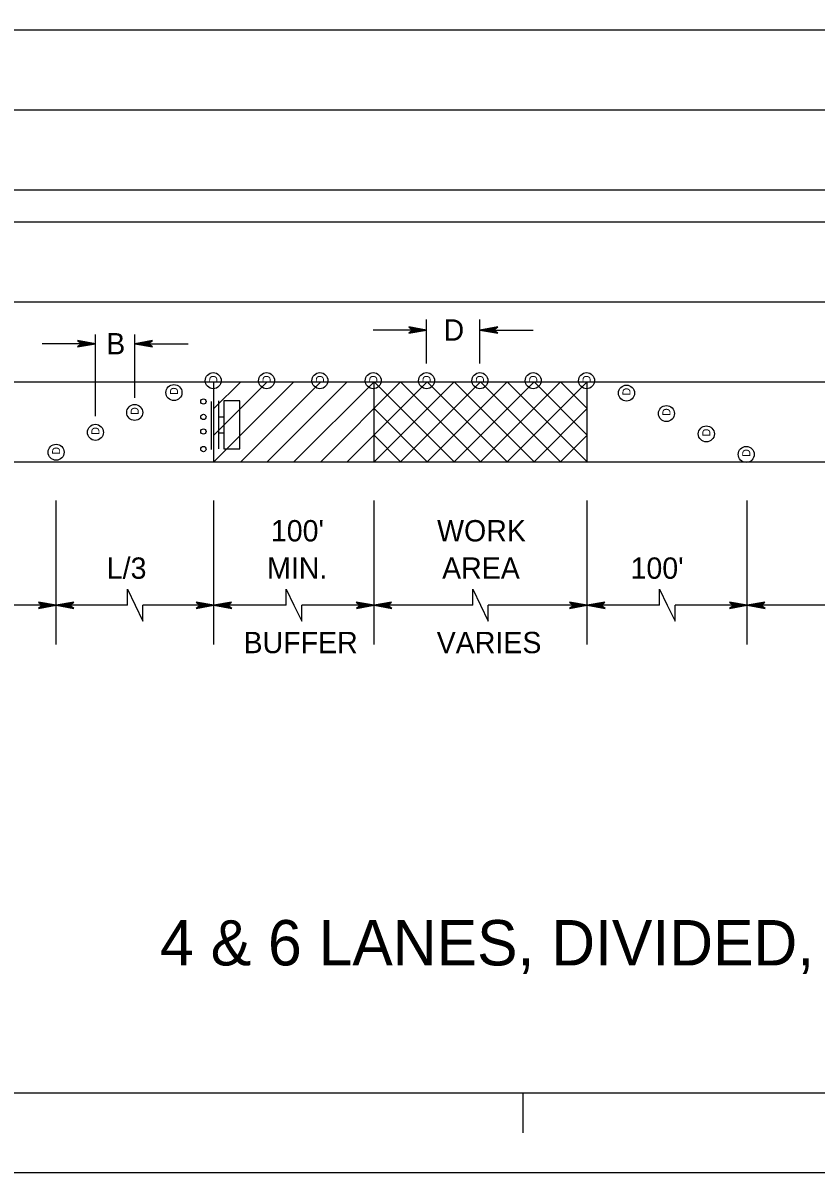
# Model space of a CAD drawing. Extents: x 499945 to 500993, y 499985 to 500645.
# Drawn here: x 500401.3 to 500549.9, y 499985 to 500200.5 of the extents above; entities that cross this region are included whole.
import ezdxf

# ---------------------------------------------------------------- set-up
doc = ezdxf.new("R2010")
doc.units = 0
for name, color, linetype in [('1', 7, 'Continuous'), ('24', 7, 'Continuous'), ('41', 7, 'Continuous'), ('5', 7, 'Continuous'), ('56', 7, 'Continuous'), ('60', 7, 'Continuous')]:
    doc.layers.add(name, color=color, linetype=linetype)

msp = doc.modelspace()

# ---------------------------------------------------------------- linework, layer by layer
at = {"layer": '1'}
for p, q in [((500102, 500199.19), (500706.99, 500199.19)), ((500102, 500184.2), (500706.99, 500184.2)), ((500102, 500169.21), (500706.99, 500169.21)), ((500102, 500163.22), (500706.99, 500163.22)), ((500102, 500148.23), (500706.99, 500148.23)), ((500476.9, 500136.67), (500476.9, 500144.94)), ((500486.89, 500136.67), (500486.89, 500144.94)), ((500414.85, 500126.83), (500414.85, 500142.07)), ((500422.21, 500130.25), (500422.21, 500142.07)), ((500476.9, 500142.94), (500466.91, 500142.94)), ((500486.89, 500142.94), (500496.89, 500142.94)), ((500414.85, 500140.38), (500404.86, 500140.38)), ((500422.21, 500140.38), (500432.2, 500140.38)), ((500102, 500133.24), (500706.99, 500133.24)), ((500437.07, 500118.25), (500437.07, 500133.24)), ((500437.07, 500118.25), (500452.06, 500133.24)), ((500437.07, 500123.25), (500447.06, 500133.24)), ((500437.07, 500128.24), (500442.07, 500133.24)), ((500442.07, 500118.25), (500457.06, 500133.24)), ((500447.06, 500118.25), (500462.05, 500133.24)), ((500452.06, 500118.25), (500467.05, 500133.24)), ((500457.06, 500118.25), (500472.04, 500133.24)), ((500462.05, 500118.25), (500477.04, 500133.24)), ((500467.05, 500118.25), (500467.05, 500133.24)), ((500467.05, 500118.25), (500482.04, 500133.24)), ((500482.04, 500118.25), (500467.05, 500133.24)), ((500472.04, 500118.25), (500487.03, 500133.24)), ((500487.03, 500118.25), (500472.04, 500133.24)), ((500477.04, 500118.25), (500492.03, 500133.24)), ((500492.03, 500118.25), (500477.04, 500133.24)), ((500482.04, 500118.25), (500497.03, 500133.24)), ((500497.03, 500118.25), (500482.04, 500133.24)), ((500487.03, 500118.25), (500502.02, 500133.24)), ((500502.02, 500118.25), (500487.03, 500133.24)), ((500492.03, 500118.25), (500507.02, 500133.24)), ((500507.02, 500118.25), (500492.03, 500133.24)), ((500507.02, 500123.25), (500497.03, 500133.24)), ((500507.02, 500128.24), (500502.02, 500133.24)), ((500507.02, 500118.25), (500507.02, 500133.24)), ((500436.54, 500129.55), (500436.54, 500120.56)), ((500437.94, 500129.66), (500437.94, 500120.67)), ((500477.04, 500118.25), (500467.05, 500128.24)), ((500497.03, 500118.25), (500507.02, 500128.24)), ((500437.94, 500126.66), (500438.94, 500126.66)), ((500437.94, 500123.66), (500438.94, 500123.66)), ((500472.04, 500118.25), (500467.05, 500123.25)), ((500502.02, 500118.25), (500507.02, 500123.25)), ((500102, 500118.25), (500706.99, 500118.25)), ((500407.49, 500084.02), (500407.49, 500110.99)), ((500437.07, 500084.02), (500437.07, 500110.99)), ((500467.05, 500084.02), (500467.05, 500110.99)), ((500507.02, 500084.02), (500507.02, 500110.99)), ((500537, 500084.02), (500537, 500110.99)), ((500420.84, 500091.36), (500420.84, 500094.36)), ((500420.84, 500094.36), (500422.28, 500091.36)), ((500450.62, 500091.36), (500450.62, 500094.36)), ((500450.62, 500094.36), (500452.06, 500091.36)), ((500485.59, 500091.36), (500485.59, 500094.36)), ((500485.59, 500094.36), (500487.03, 500091.36)), ((500520.57, 500091.36), (500520.57, 500094.36)), ((500520.57, 500094.36), (500522.01, 500091.36)), ((500407.49, 500091.36), (500378.96, 500091.36)), ((500420.84, 500091.36), (500407.49, 500091.36)), ((500422.28, 500091.36), (500423.72, 500088.36)), ((500437.07, 500091.36), (500423.72, 500091.36)), ((500423.72, 500088.36), (500423.72, 500091.36)), ((500450.62, 500091.36), (500437.07, 500091.36)), ((500452.06, 500091.36), (500453.5, 500088.36)), ((500467.05, 500091.36), (500453.5, 500091.36)), ((500453.5, 500088.36), (500453.5, 500091.36)), ((500485.59, 500091.36), (500467.05, 500091.36)), ((500487.03, 500091.36), (500488.47, 500088.36)), ((500507.02, 500091.36), (500488.47, 500091.36)), ((500488.47, 500088.36), (500488.47, 500091.36)), ((500520.57, 500091.36), (500507.02, 500091.36)), ((500522.01, 500091.36), (500523.45, 500088.36)), ((500537, 500091.36), (500523.45, 500091.36)), ((500523.45, 500088.36), (500523.45, 500091.36)), ((500558.04, 500091.36), (500537, 500091.36)), ((500000, 500000), (500990, 500000)), ((500495, 499992.5), (500495, 500000)), ((500993, 499985), (499944.83, 499985))]:
    msp.add_line(p, q, dxfattribs=at)
at = {"layer": '24'}
for points in [[(500476.9, 500142.94), (500473.55, 500143.53), (500474.35, 500142.94), (500473.57, 500142.36), (500476.9, 500142.94), (500476.68, 500142.93), (500473.64, 500143.49), (500474.41, 500142.93), (500473.7, 500142.4), (500476.56, 500142.92), (500476.45, 500142.94), (500473.85, 500143.4), (500474.43, 500142.93), (500473.83, 500142.48), (500476.39, 500142.94), (500476.28, 500142.92), (500474.01, 500143.33), (500474.45, 500142.94), (500474, 500142.53), (500475.96, 500142.92), (500475.77, 500142.92), (500474.18, 500143.25), (500474.49, 500142.95), (500474.16, 500142.62), (500475.74, 500142.94), (500475.56, 500142.95), (500474.36, 500143.15), (500474.59, 500142.92), (500474.34, 500142.69), (500475.39, 500142.94), (500475.23, 500142.96), (500474.51, 500143.09), (500474.62, 500142.93), (500474.43, 500142.75), (500475.14, 500142.94), (500474.67, 500143.05), (500474.74, 500142.92), (500474.53, 500142.79), (500475.02, 500142.92), (500474.71, 500143), (500474.84, 500142.9), (500474.69, 500142.84), (500474.84, 500142.93), (500474.76, 500142.95)], [(500486.89, 500142.94), (500490.24, 500142.35), (500489.44, 500142.94), (500490.23, 500143.52), (500486.89, 500142.94), (500487.11, 500142.94), (500490.15, 500142.39), (500489.38, 500142.95), (500490.09, 500143.48), (500487.23, 500142.96), (500487.35, 500142.94), (500489.95, 500142.48), (500489.36, 500142.95), (500489.96, 500143.4), (500487.4, 500142.94), (500487.51, 500142.96), (500489.78, 500142.55), (500489.34, 500142.94), (500489.79, 500143.35), (500487.83, 500142.96), (500488.02, 500142.96), (500489.61, 500142.63), (500489.3, 500142.93), (500489.64, 500143.26), (500488.06, 500142.94), (500488.23, 500142.93), (500489.43, 500142.72), (500489.2, 500142.96), (500489.45, 500143.19), (500488.4, 500142.94), (500488.57, 500142.92), (500489.29, 500142.78), (500489.17, 500142.95), (500489.36, 500143.12), (500488.65, 500142.94), (500489.12, 500142.83), (500489.06, 500142.96), (500489.26, 500143.08), (500488.77, 500142.96), (500489.08, 500142.88), (500488.95, 500142.98), (500489.1, 500143.04), (500488.95, 500142.95), (500489.03, 500142.93)], [(500414.85, 500140.38), (500411.5, 500140.97), (500412.3, 500140.38), (500411.52, 500139.79), (500414.85, 500140.38), (500414.63, 500140.37), (500411.6, 500140.92), (500412.36, 500140.37), (500411.65, 500139.84), (500414.51, 500140.36), (500414.4, 500140.38), (500411.8, 500140.84), (500412.38, 500140.37), (500411.78, 500139.91), (500414.35, 500140.38), (500414.23, 500140.36), (500411.96, 500140.77), (500412.41, 500140.38), (500411.95, 500139.97), (500413.91, 500140.36), (500413.72, 500140.36), (500412.13, 500140.69), (500412.44, 500140.39), (500412.11, 500140.05), (500413.69, 500140.38), (500413.51, 500140.39), (500412.31, 500140.59), (500412.54, 500140.36), (500412.29, 500140.13), (500413.35, 500140.38), (500413.18, 500140.39), (500412.46, 500140.53), (500412.58, 500140.37), (500412.38, 500140.19), (500413.09, 500140.38), (500412.62, 500140.49), (500412.69, 500140.36), (500412.48, 500140.23), (500412.97, 500140.36), (500412.66, 500140.44), (500412.79, 500140.34), (500412.65, 500140.27), (500412.79, 500140.37), (500412.72, 500140.39)], [(500422.21, 500140.38), (500425.56, 500139.78), (500424.76, 500140.38), (500425.54, 500140.96), (500422.21, 500140.38), (500422.43, 500140.38), (500425.47, 500139.83), (500424.7, 500140.38), (500425.41, 500140.91), (500422.55, 500140.39), (500422.66, 500140.38), (500425.26, 500139.91), (500424.68, 500140.38), (500425.28, 500140.84), (500422.72, 500140.38), (500422.83, 500140.39), (500425.1, 500139.98), (500424.66, 500140.38), (500425.11, 500140.78), (500423.15, 500140.39), (500423.34, 500140.39), (500424.93, 500140.07), (500424.62, 500140.37), (500424.95, 500140.7), (500423.37, 500140.38), (500423.55, 500140.37), (500424.75, 500140.16), (500424.52, 500140.39), (500424.77, 500140.62), (500423.72, 500140.38), (500423.89, 500140.36), (500424.6, 500140.22), (500424.49, 500140.38), (500424.68, 500140.56), (500423.97, 500140.38), (500424.44, 500140.26), (500424.37, 500140.39), (500424.58, 500140.52), (500424.09, 500140.39), (500424.4, 500140.32), (500424.27, 500140.42), (500424.42, 500140.48), (500424.27, 500140.38), (500424.35, 500140.37)], [(500407.49, 500091.36), (500404.17, 500091.95), (500404.96, 500091.36), (500404.18, 500090.78), (500407.49, 500091.36), (500407.27, 500091.35), (500404.26, 500091.9), (500405.02, 500091.35), (500404.32, 500090.83), (500407.15, 500091.34), (500407.04, 500091.36), (500404.46, 500091.82), (500405.04, 500091.35), (500404.45, 500090.9), (500406.99, 500091.36), (500406.88, 500091.34), (500404.63, 500091.75), (500405.06, 500091.36), (500404.62, 500090.96), (500406.56, 500091.34), (500406.37, 500091.34), (500404.79, 500091.67), (500405.1, 500091.37), (500404.77, 500091.04), (500406.34, 500091.36), (500406.16, 500091.37), (500404.97, 500091.57), (500405.2, 500091.34), (500404.95, 500091.12), (500406, 500091.36), (500405.83, 500091.38), (500405.12, 500091.51), (500405.23, 500091.35), (500405.04, 500091.18), (500405.74, 500091.36), (500405.28, 500091.47), (500405.35, 500091.34), (500405.14, 500091.22), (500405.63, 500091.34), (500405.32, 500091.42), (500405.45, 500091.32), (500405.3, 500091.26), (500405.45, 500091.35), (500405.37, 500091.37)], [(500407.49, 500091.36), (500410.82, 500090.77), (500410.02, 500091.36), (500410.8, 500091.94), (500407.49, 500091.36), (500407.71, 500091.37), (500410.72, 500090.82), (500409.96, 500091.37), (500410.66, 500091.89), (500407.83, 500091.38), (500407.94, 500091.36), (500410.52, 500090.9), (500409.94, 500091.37), (500410.54, 500091.82), (500407.99, 500091.36), (500408.1, 500091.38), (500410.36, 500090.97), (500409.92, 500091.36), (500410.37, 500091.77), (500408.42, 500091.38), (500408.61, 500091.38), (500410.19, 500091.05), (500409.88, 500091.35), (500410.21, 500091.68), (500408.65, 500091.36), (500408.82, 500091.35), (500410.01, 500091.15), (500409.78, 500091.38), (500410.03, 500091.61), (500408.99, 500091.36), (500409.15, 500091.34), (500409.87, 500091.21), (500409.75, 500091.37), (500409.94, 500091.55), (500409.24, 500091.36), (500409.7, 500091.25), (500409.64, 500091.38), (500409.84, 500091.5), (500409.36, 500091.38), (500409.66, 500091.3), (500409.53, 500091.4), (500409.68, 500091.46), (500409.53, 500091.37), (500409.61, 500091.35)], [(500437.07, 500091.36), (500433.75, 500091.95), (500434.54, 500091.36), (500433.76, 500090.78), (500437.07, 500091.36), (500436.85, 500091.35), (500433.84, 500091.9), (500434.6, 500091.35), (500433.9, 500090.83), (500436.73, 500091.34), (500436.62, 500091.36), (500434.04, 500091.82), (500434.62, 500091.35), (500434.03, 500090.9), (500436.57, 500091.36), (500436.46, 500091.34), (500434.21, 500091.75), (500434.64, 500091.36), (500434.2, 500090.96), (500436.14, 500091.34), (500435.95, 500091.34), (500434.37, 500091.67), (500434.68, 500091.37), (500434.35, 500091.04), (500435.92, 500091.36), (500435.74, 500091.37), (500434.55, 500091.57), (500434.78, 500091.34), (500434.53, 500091.12), (500435.58, 500091.36), (500435.41, 500091.38), (500434.7, 500091.51), (500434.81, 500091.35), (500434.62, 500091.18), (500435.32, 500091.36), (500434.86, 500091.47), (500434.92, 500091.34), (500434.72, 500091.22), (500435.21, 500091.34), (500434.9, 500091.42), (500435.03, 500091.32), (500434.88, 500091.26), (500435.03, 500091.35), (500434.95, 500091.37)], [(500437.07, 500091.36), (500440.4, 500090.77), (500439.6, 500091.36), (500440.38, 500091.94), (500437.07, 500091.36), (500437.29, 500091.37), (500440.3, 500090.82), (500439.54, 500091.37), (500440.24, 500091.89), (500437.41, 500091.38), (500437.52, 500091.36), (500440.1, 500090.9), (500439.52, 500091.37), (500440.12, 500091.82), (500437.57, 500091.36), (500437.68, 500091.38), (500439.94, 500090.97), (500439.5, 500091.36), (500439.95, 500091.77), (500438, 500091.38), (500438.19, 500091.38), (500439.77, 500091.05), (500439.46, 500091.35), (500439.79, 500091.68), (500438.22, 500091.36), (500438.4, 500091.35), (500439.59, 500091.15), (500439.36, 500091.38), (500439.61, 500091.61), (500438.57, 500091.36), (500438.73, 500091.34), (500439.45, 500091.21), (500439.33, 500091.37), (500439.52, 500091.55), (500438.82, 500091.36), (500439.28, 500091.25), (500439.22, 500091.38), (500439.42, 500091.5), (500438.94, 500091.38), (500439.24, 500091.3), (500439.11, 500091.4), (500439.26, 500091.46), (500439.11, 500091.37), (500439.19, 500091.35)], [(500467.05, 500091.36), (500463.72, 500091.95), (500464.52, 500091.36), (500463.74, 500090.78), (500467.05, 500091.36), (500466.83, 500091.35), (500463.82, 500091.9), (500464.58, 500091.35), (500463.88, 500090.83), (500466.71, 500091.34), (500466.6, 500091.36), (500464.02, 500091.82), (500464.6, 500091.35), (500464, 500090.9), (500466.55, 500091.36), (500466.44, 500091.34), (500464.18, 500091.75), (500464.62, 500091.36), (500464.17, 500090.96), (500466.12, 500091.34), (500465.93, 500091.34), (500464.35, 500091.67), (500464.66, 500091.37), (500464.33, 500091.04), (500465.9, 500091.36), (500465.72, 500091.37), (500464.53, 500091.57), (500464.76, 500091.34), (500464.51, 500091.12), (500465.55, 500091.36), (500465.39, 500091.38), (500464.67, 500091.51), (500464.79, 500091.35), (500464.6, 500091.18), (500465.3, 500091.36), (500464.84, 500091.47), (500464.9, 500091.34), (500464.7, 500091.22), (500465.18, 500091.34), (500464.88, 500091.42), (500465.01, 500091.32), (500464.86, 500091.26), (500465.01, 500091.35), (500464.93, 500091.37)], [(500467.05, 500091.36), (500470.37, 500090.77), (500469.58, 500091.36), (500470.35, 500091.94), (500467.05, 500091.36), (500467.27, 500091.37), (500470.28, 500090.82), (500469.52, 500091.37), (500470.22, 500091.89), (500467.39, 500091.38), (500467.5, 500091.36), (500470.08, 500090.9), (500469.5, 500091.37), (500470.09, 500091.82), (500467.55, 500091.36), (500467.66, 500091.38), (500469.91, 500090.97), (500469.48, 500091.36), (500469.92, 500091.77), (500467.98, 500091.38), (500468.17, 500091.38), (500469.75, 500091.05), (500469.44, 500091.35), (500469.77, 500091.68), (500468.2, 500091.36), (500468.38, 500091.35), (500469.57, 500091.15), (500469.34, 500091.38), (500469.59, 500091.61), (500468.54, 500091.36), (500468.71, 500091.34), (500469.42, 500091.21), (500469.31, 500091.37), (500469.5, 500091.55), (500468.8, 500091.36), (500469.26, 500091.25), (500469.19, 500091.38), (500469.4, 500091.5), (500468.91, 500091.38), (500469.22, 500091.3), (500469.09, 500091.4), (500469.24, 500091.46), (500469.09, 500091.37), (500469.17, 500091.35)], [(500507.02, 500091.36), (500503.69, 500091.95), (500504.49, 500091.36), (500503.71, 500090.78), (500507.02, 500091.36), (500506.8, 500091.35), (500503.79, 500091.9), (500504.55, 500091.35), (500503.85, 500090.83), (500506.68, 500091.34), (500506.57, 500091.36), (500503.99, 500091.82), (500504.57, 500091.35), (500503.97, 500090.9), (500506.52, 500091.36), (500506.41, 500091.34), (500504.15, 500091.75), (500504.59, 500091.36), (500504.14, 500090.96), (500506.09, 500091.34), (500505.9, 500091.34), (500504.32, 500091.67), (500504.63, 500091.37), (500504.3, 500091.04), (500505.86, 500091.36), (500505.69, 500091.37), (500504.5, 500091.57), (500504.73, 500091.34), (500504.48, 500091.12), (500505.52, 500091.36), (500505.36, 500091.38), (500504.64, 500091.51), (500504.76, 500091.35), (500504.57, 500091.18), (500505.27, 500091.36), (500504.8, 500091.47), (500504.87, 500091.34), (500504.67, 500091.22), (500505.15, 500091.34), (500504.85, 500091.42), (500504.98, 500091.32), (500504.83, 500091.26), (500504.97, 500091.35), (500504.9, 500091.37)], [(500507.02, 500091.36), (500510.34, 500090.77), (500509.55, 500091.36), (500510.32, 500091.94), (500507.02, 500091.36), (500507.24, 500091.37), (500510.25, 500090.82), (500509.49, 500091.37), (500510.19, 500091.89), (500507.36, 500091.38), (500507.47, 500091.36), (500510.05, 500090.9), (500509.47, 500091.37), (500510.06, 500091.82), (500507.52, 500091.36), (500507.63, 500091.38), (500509.88, 500090.97), (500509.44, 500091.36), (500509.89, 500091.77), (500507.95, 500091.38), (500508.14, 500091.38), (500509.72, 500091.05), (500509.41, 500091.35), (500509.74, 500091.68), (500508.17, 500091.36), (500508.35, 500091.35), (500509.54, 500091.15), (500509.31, 500091.38), (500509.55, 500091.61), (500508.51, 500091.36), (500508.68, 500091.34), (500509.39, 500091.21), (500509.27, 500091.37), (500509.47, 500091.55), (500508.77, 500091.36), (500509.23, 500091.25), (500509.16, 500091.38), (500509.37, 500091.5), (500508.88, 500091.38), (500509.19, 500091.3), (500509.06, 500091.4), (500509.21, 500091.46), (500509.06, 500091.37), (500509.14, 500091.35)], [(500537, 500091.36), (500533.67, 500091.95), (500534.47, 500091.36), (500533.69, 500090.78), (500537, 500091.36), (500536.77, 500091.35), (500533.76, 500091.9), (500534.53, 500091.35), (500533.82, 500090.83), (500536.66, 500091.34), (500536.54, 500091.36), (500533.97, 500091.82), (500534.54, 500091.35), (500533.95, 500090.9), (500536.49, 500091.36), (500536.38, 500091.34), (500534.13, 500091.75), (500534.57, 500091.36), (500534.12, 500090.96), (500536.06, 500091.34), (500535.88, 500091.34), (500534.3, 500091.67), (500534.6, 500091.37), (500534.27, 500091.04), (500535.84, 500091.36), (500535.66, 500091.37), (500534.48, 500091.57), (500534.71, 500091.34), (500534.46, 500091.12), (500535.5, 500091.36), (500535.33, 500091.38), (500534.62, 500091.51), (500534.74, 500091.35), (500534.54, 500091.18), (500535.25, 500091.36), (500534.78, 500091.47), (500534.85, 500091.34), (500534.65, 500091.22), (500535.13, 500091.34), (500534.82, 500091.42), (500534.95, 500091.32), (500534.81, 500091.26), (500534.95, 500091.35), (500534.88, 500091.37)], [(500537, 500091.36), (500540.32, 500090.77), (500539.52, 500091.36), (500540.3, 500091.94), (500537, 500091.36), (500537.22, 500091.37), (500540.23, 500090.82), (500539.46, 500091.37), (500540.17, 500091.89), (500537.34, 500091.38), (500537.45, 500091.36), (500540.02, 500090.9), (500539.45, 500091.37), (500540.04, 500091.82), (500537.5, 500091.36), (500537.61, 500091.38), (500539.86, 500090.97), (500539.42, 500091.36), (500539.87, 500091.77), (500537.93, 500091.38), (500538.12, 500091.38), (500539.69, 500091.05), (500539.39, 500091.35), (500539.72, 500091.68), (500538.15, 500091.36), (500538.33, 500091.35), (500539.51, 500091.15), (500539.28, 500091.38), (500539.53, 500091.61), (500538.49, 500091.36), (500538.66, 500091.34), (500539.37, 500091.21), (500539.25, 500091.37), (500539.45, 500091.55), (500538.74, 500091.36), (500539.21, 500091.25), (500539.14, 500091.38), (500539.35, 500091.5), (500538.86, 500091.38), (500539.17, 500091.3), (500539.04, 500091.4), (500539.18, 500091.46), (500539.04, 500091.37), (500539.12, 500091.35)]]:
    msp.add_lwpolyline(points, dxfattribs=at)
at = {"layer": '41'}
msp.add_lwpolyline([(499944.83, 500645), (500993, 500645), (500993, 499985), (499944.83, 499985)], close=True, dxfattribs=at)
at = {"layer": '56'}
for centre in [(500436.93, 500133.45), (500446.92, 500133.45), (500456.92, 500133.45), (500466.91, 500133.45), (500476.9, 500133.45), (500486.89, 500133.45), (500496.88, 500133.45), (500506.88, 500133.45), (500429.57, 500131.22), (500514.36, 500131.12), (500422.21, 500127.49), (500521.84, 500127.29), (500414.85, 500123.77), (500529.32, 500123.47), (500407.49, 500120.04), (500536.8, 500119.64)]:
    msp.add_ellipse(centre, major_axis=(0, 1.5), ratio=0.999998, dxfattribs=at)
at = {"layer": '60'}
for p, q in [((500437.94, 500129.66), (500437.94, 500129.66)), ((500438.07, 500129.24), (500438.07, 500129.24)), ((500438.07, 500129.24), (500438.07, 500129.24))]:
    msp.add_line(p, q, dxfattribs=at)
msp.add_lwpolyline([(500438.94, 500129.66), (500438.94, 500120.67), (500441.94, 500120.67), (500441.94, 500129.66)], close=True, dxfattribs=at)
for centre in [(500435.09, 500129.55), (500435.08, 500126.66), (500435.09, 500123.93), (500435.09, 500120.64)]:
    msp.add_circle(centre, 0.5, dxfattribs=at)
for centre in [(500436.93, 500133.45), (500446.92, 500133.45), (500456.92, 500133.45), (500466.91, 500133.45), (500476.9, 500133.45), (500486.89, 500133.45), (500496.88, 500133.45), (500506.88, 500133.45), (500429.57, 500131.22), (500514.36, 500131.12), (500422.21, 500127.49), (500521.84, 500127.29), (500414.85, 500123.77), (500529.32, 500123.47), (500407.49, 500120.04), (500536.8, 500119.64)]:
    msp.add_ellipse(centre, major_axis=(0, 1.5), ratio=0.999998, dxfattribs=at)

# ---------------------------------------------------------------- texts
at = {"layer": '1'}
for s, p in [('D', (500480.08, 500140.94)), ('B', (500416.87, 500138.38)), ("100'", (500447.73, 500103.33)), ('WORK', (500478.87, 500103.33)), ('L/3', (500416.98, 500096.33)), ('MIN.', (500447.02, 500096.33)), ('AREA', (500479.81, 500096.33)), ("100'", (500515.12, 500096.33)), ('BUFFER', (500442.6, 500082.39)), ('VARIES', (500478.8, 500082.39))]:
    msp.add_text(s, height=4, dxfattribs=at).set_placement(p)
at = {"layer": '5'}
msp.add_text('4 & 6 LANES, DIVIDED, SHOULDER CLOSING', height=8.5, dxfattribs=at).set_placement((500426.97, 500023.89))
at = {"layer": '56'}
for p in [(500437.68, 500132.99), (500447.67, 500132.99), (500457.66, 500132.99), (500467.66, 500132.99), (500477.65, 500132.99), (500487.64, 500132.99), (500497.63, 500132.99), (500507.63, 500132.99), (500430.32, 500130.76), (500515.11, 500130.66), (500422.96, 500127.03), (500522.59, 500126.83), (500415.6, 500123.31), (500530.07, 500123.01), (500408.24, 500119.58), (500537.55, 500119.18)]:
    msp.add_text('D', height=1.5, rotation=90, dxfattribs=at).set_placement(p)

doc.saveas('drawing.dxf')
